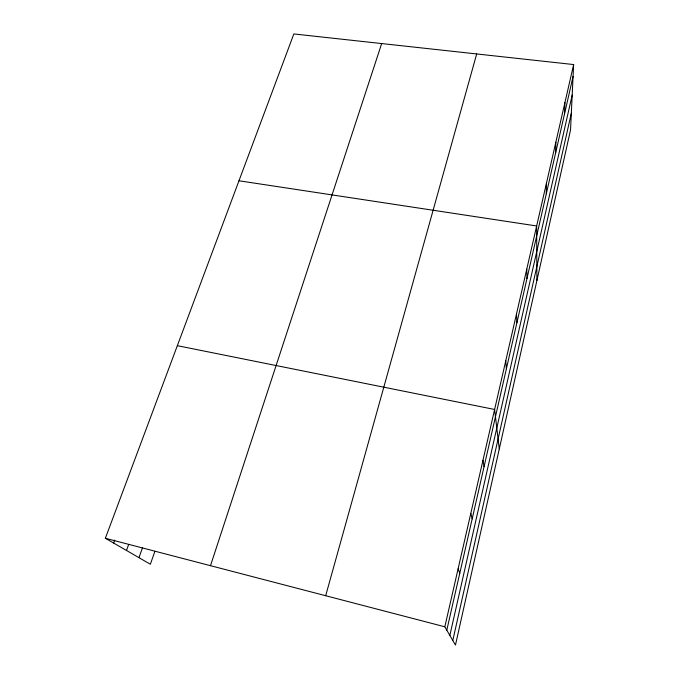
<?xml version="1.0" encoding="UTF-8"?>
<svg xmlns="http://www.w3.org/2000/svg" width="679" height="679" viewBox="0 0 679 679"><rect width="100%" height="100%" fill="white"/><g stroke="black" fill="none" stroke-linecap="round" stroke-linejoin="round"><path stroke-width="1.02" d="M546.315 193.736L546.442 183.237M555.575 153.148L555.855 142.157M564.487 114.072L564.911 102.622M573.636 64.556L570.538 129.961L455.473 645.05L444.821 626.793L573.636 64.556L293.846 33.95L105.364 538.269L150.356 564.241L154.871 551.416M452.791 640.458L571.328 113.206M449.846 635.408L572.193 95.026M446.79 630.171L573.068 76.421M325.682 595.721L476.683 53.955M210.49 565.683L381.674 43.558M138.957 557.663L142.497 547.749M126.489 550.465L128.628 544.6M113.631 543.039L114.717 540.085M238.974 180.775L536.648 225.971L536.911 280.478M177.346 345.679L494.609 409.471L499.269 448.989M105.364 538.269L444.821 626.793M458.113 568.79L459.768 573.28M470.81 513.349L472.177 518.849M482.964 460.294L484.068 466.711M505.77 360.753L506.398 368.782M516.481 314.012L516.906 322.737M526.768 269.122L526.997 278.483"/></g></svg>
